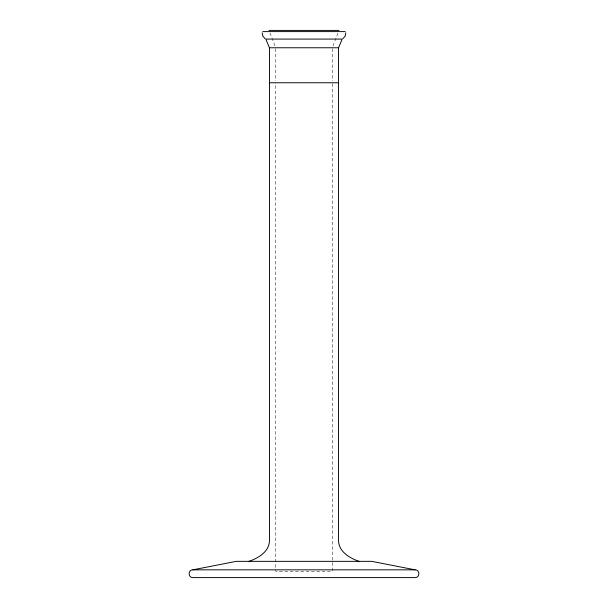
<?xml version="1.0" encoding="UTF-8"?>
<svg xmlns="http://www.w3.org/2000/svg" width="608" height="608" viewBox="0 0 608 608"><rect width="100%" height="100%" fill="white"/><g stroke="black" fill="none" stroke-linecap="round" stroke-linejoin="round"><path stroke-width="0.46" stroke-dasharray="3.04 2.28" d="M332.926 46.026L338.01 33.007M269.99 33.007L275.074 46.026M332.249 48.708L332.249 80.872M332.249 83.714L332.249 571.3L275.751 571.3L275.751 82.764M275.751 48.708L275.751 80.872"/><path stroke-width="0.91" d="M262.246 32.809L262.831 36.153L265.096 38.638M359.1 561.351C349.57 558.152 338.154 551.357 338.55 539.813L338.55 47.766L342.182 39.079L265.818 39.079L269.45 47.766L269.45 539.813C269.846 551.357 258.43 558.152 248.9 561.351M342.904 38.638L345.169 36.153L345.754 32.809M192.896 569.833L236.231 561.351L371.769 561.351L415.104 569.833C420.098 569.643 420.098 577.79 415.104 577.6L192.896 577.6C187.902 577.79 187.902 569.643 192.896 569.833L415.104 569.833M268.972 30.4L339.028 30.4M262.74 31.601L345.26 31.601M269.45 47.766L338.55 47.766M269.45 82.764L338.55 82.764"/></g></svg>
